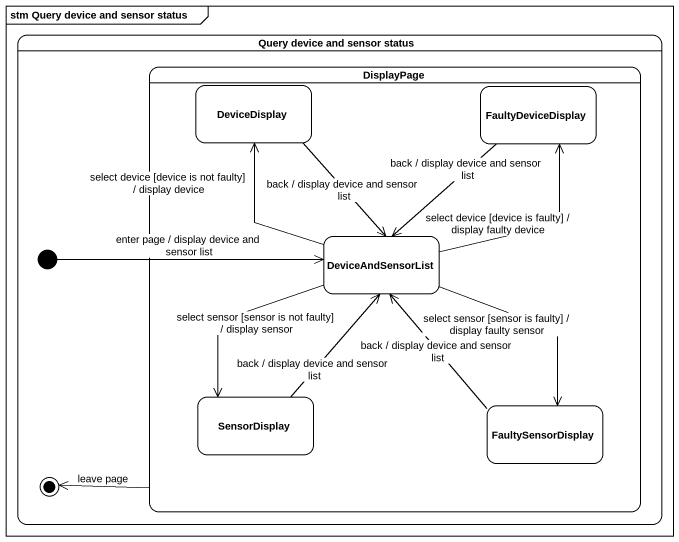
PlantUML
@startuml
mainframe stm Query device and sensor status
hide empty description
state "Query device and sensor status" as Query_device_and_sensor {
  state DisplayPage {
    state DeviceDisplay
    state FaultyDeviceDisplay
    state DeviceAndSensorList
    state SensorDisplay
    state FaultySensorDisplay
  }
  state initial1 <<start>>
  DisplayPage -left-> [*] : leave page
}
DeviceDisplay --> DeviceAndSensorList : back / display device and sensor list
FaultyDeviceDisplay --> DeviceAndSensorList : back / display device and sensor list
initial1 -right-> DeviceAndSensorList : enter page / display device and sensor list
DeviceAndSensorList -up-> DeviceDisplay : select device [device is not faulty] / display device
DeviceAndSensorList -up-> FaultyDeviceDisplay : select device [device is faulty] / display faulty device
DeviceAndSensorList --> SensorDisplay : select sensor [sensor is not faulty] / display sensor
DeviceAndSensorList --> FaultySensorDisplay : select sensor [sensor is faulty] / display faulty sensor
SensorDisplay -up-> DeviceAndSensorList : back / display device and sensor list
FaultySensorDisplay -up-> DeviceAndSensorList : back / display device and sensor list
@enduml
